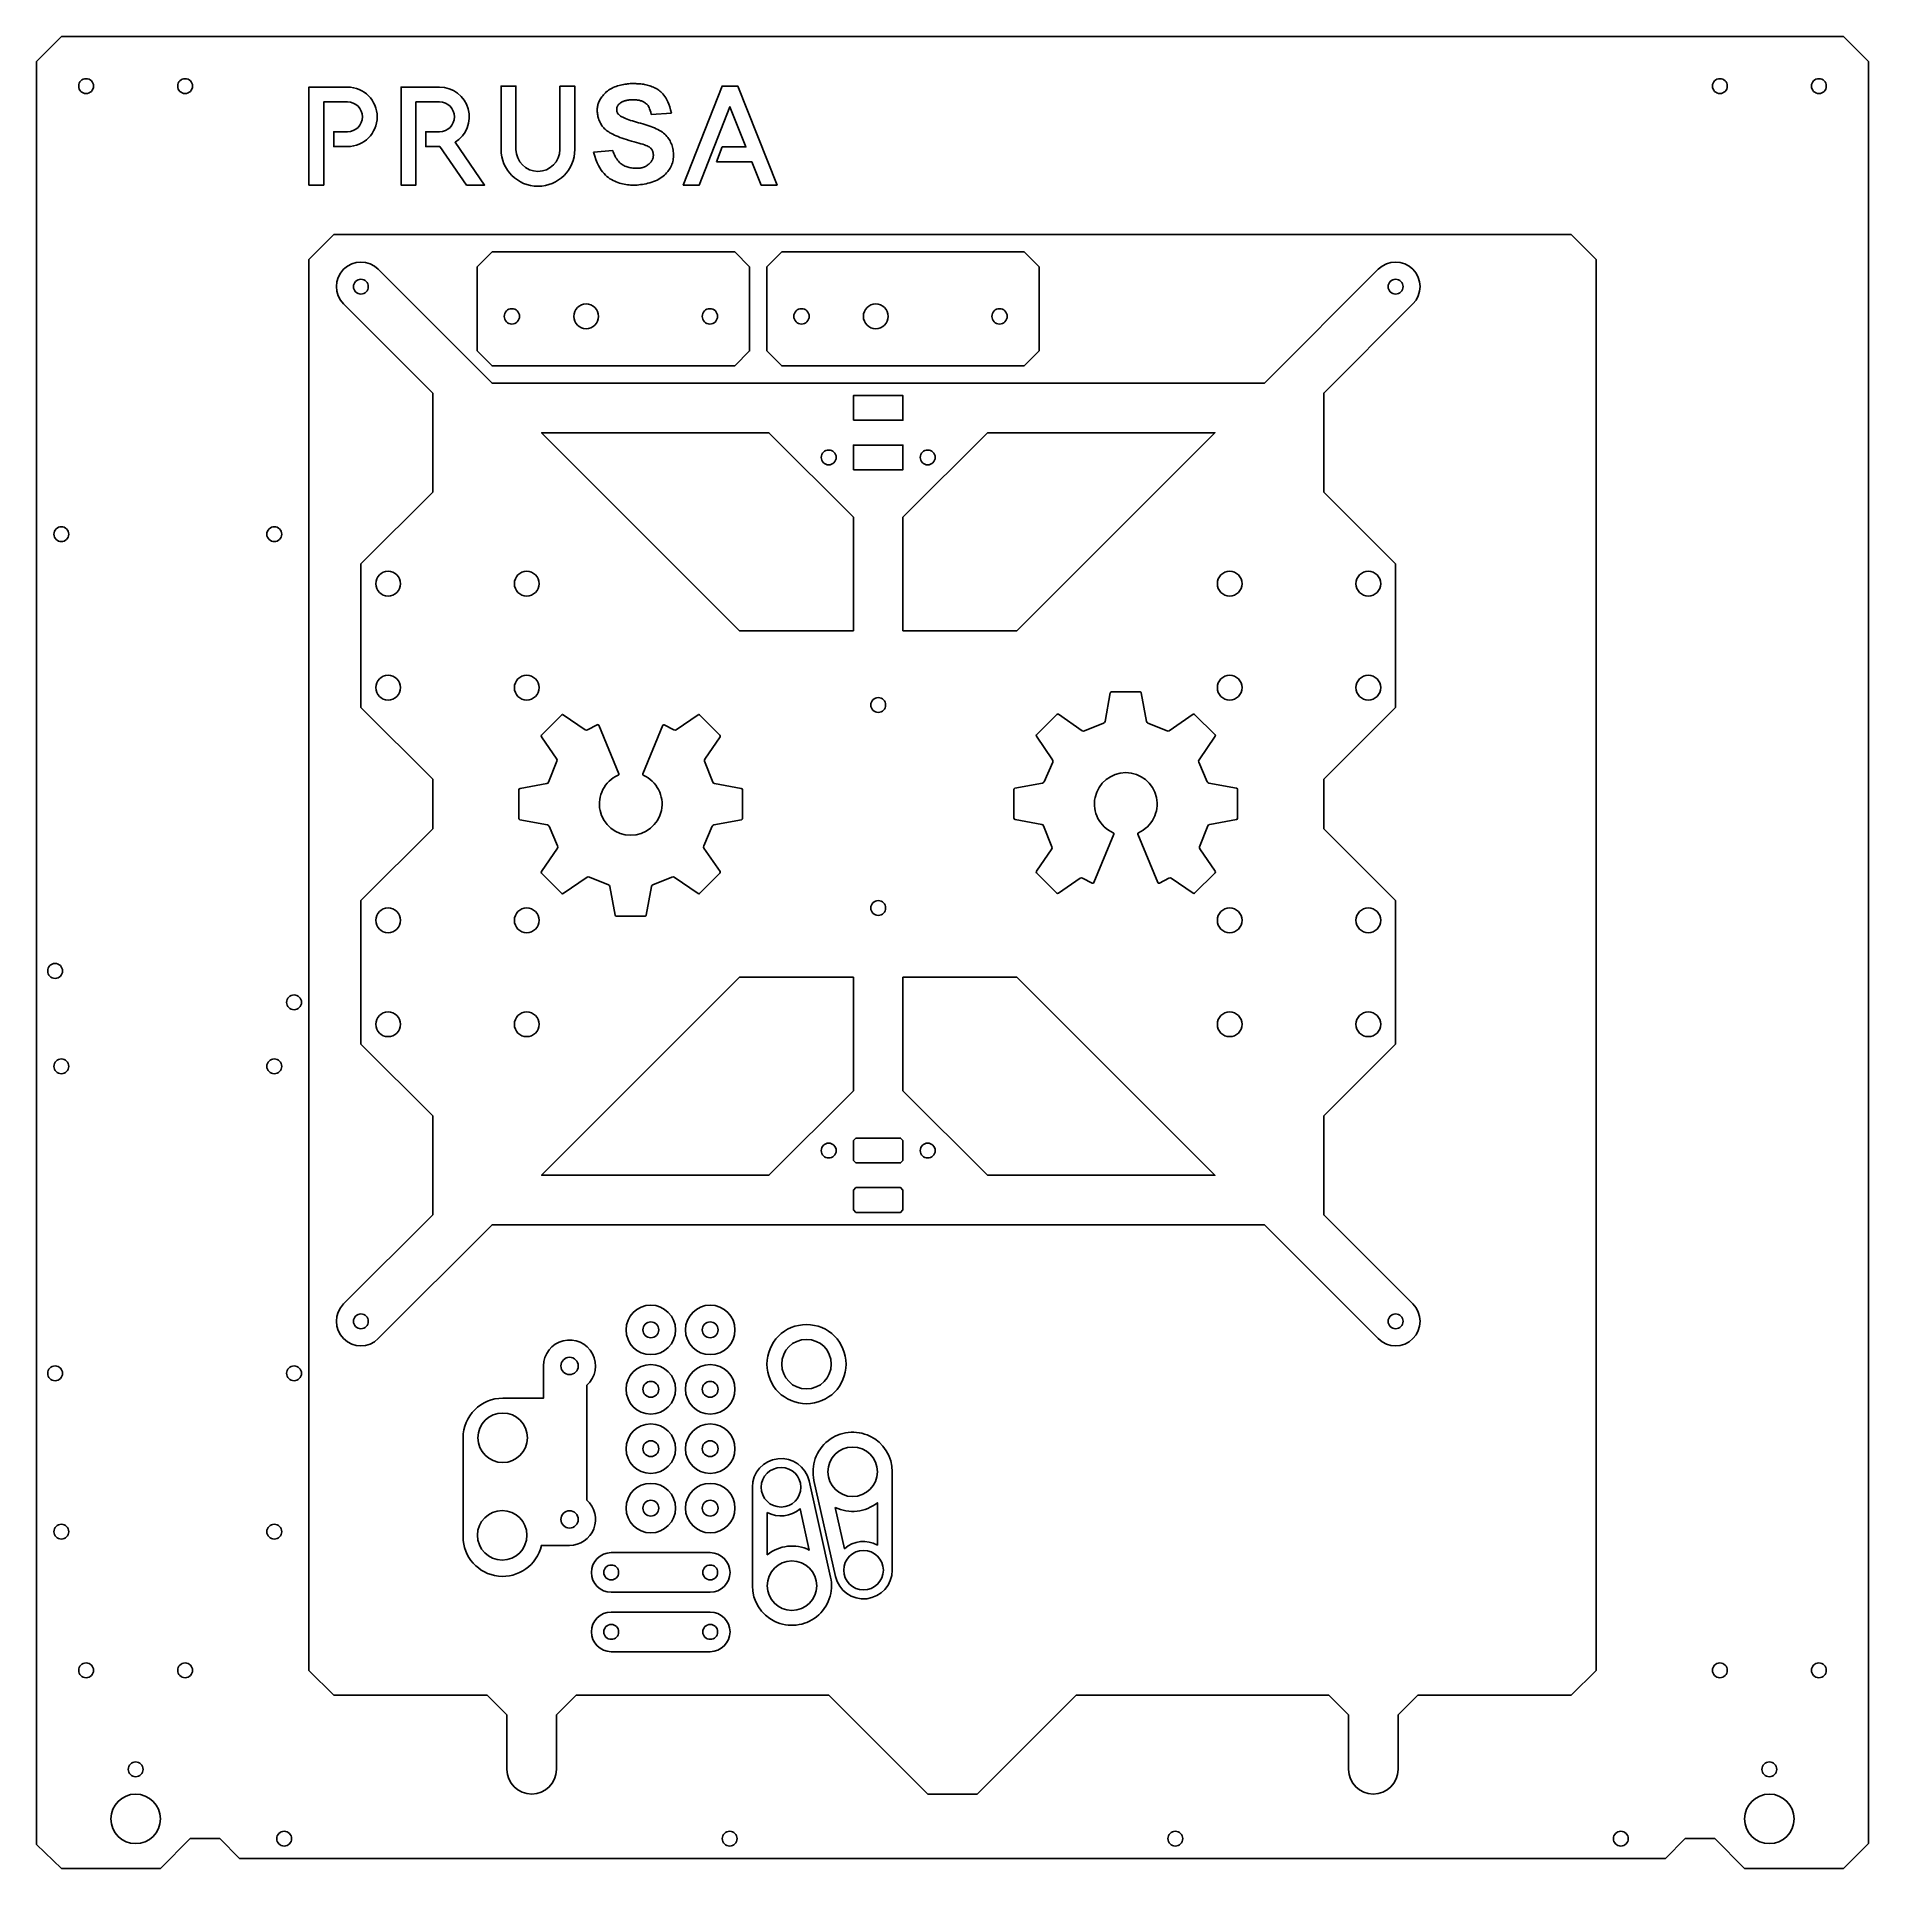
# Model space of a CAD drawing. Header units: inches. Extents: x 0 to 370, y 0 to 370.
import ezdxf

# ---------------------------------------------------------------- set-up
doc = ezdxf.new("R2010")
doc.units = ezdxf.units.IN
doc.header["$MEASUREMENT"] = 0
doc.layers.add('CUT', color=1, linetype='Continuous')

msp = doc.modelspace()

# ---------------------------------------------------------------- linework, layer by layer
at = {"layer": 'CUT'}
for p, q in [((124.15, 354.29), (128.21, 354.54)), ((116.39, 347.03), (112.48, 346.68))]:
    msp.add_line(p, q, dxfattribs=at)
for points in [[(329, 2), (333, 6), (339, 6), (345, 0), (365, 0), (370, 5), (370, 365), (365, 370), (5, 370), (0, 365), (0, 4.81), (5, 0), (25, 0), (31, 6), (37, 6), (41, 2)], [(137.31, 344.74), (138.49, 347.74), (143.26, 347.74), (140.05, 355.83), (133.84, 340), (130.62, 340), (138.46, 360), (141.62, 360), (149.56, 340), (146.34, 340), (144.45, 344.74)], [(141, 303.5), (92, 303.5), (89, 306.5), (89, 323.5), (92, 326.5), (141, 326.5), (144, 323.5), (144, 306.5)], [(199.5, 303.5), (150.5, 303.5), (147.5, 306.5), (147.5, 323.5), (150.5, 326.5), (199.5, 326.5), (202.5, 323.5), (202.5, 306.5)], [(165, 292.5), (165, 297.5), (175, 297.5), (175, 292.5)], [(165, 272.93), (165, 250), (142, 250), (102, 290), (147.93, 290)], [(198, 250), (175, 250), (175, 272.93), (192.07, 290), (238, 290)], [(165, 282.5), (165, 287.5), (175, 287.5), (175, 282.5)], [(165, 157.07), (165, 180), (142, 180), (102, 140), (147.93, 140)], [(198, 180), (175, 180), (175, 157.07), (192.07, 140), (238, 140)], [(165, 147), (165, 143), (165.5, 142.5), (174.5, 142.5), (175, 143), (175, 147), (174.5, 147.5), (165.5, 147.5)], [(165, 137), (165, 133), (165.5, 132.5), (174.5, 132.5), (175, 133), (175, 137), (174.5, 137.5), (165.5, 137.5)]]:
    msp.add_lwpolyline(points, close=True, dxfattribs=at)
for points in [[(55, 340), (55, 359.8), (62.8, 359.8, -1), (62.8, 347.8), (60, 347.8), (60, 350.8), (62.8, 350.8, 1), (62.8, 356.8), (58, 356.8), (58, 340)], [(81.47, 347.8, -0.002936), (81.4, 347.8), (78.6, 347.8), (78.6, 350.8), (81.4, 350.8, 1), (81.4, 356.8), (76.6, 356.8), (76.6, 340), (73.6, 340), (73.6, 359.8), (81.4, 359.8, -0.758573), (84.51, 348.67), (90.5, 340), (86.85, 340)], [(105.71, 360), (105.71, 347.22, -1), (96.82, 347.22), (96.82, 360), (93.82, 360), (93.82, 347.22, 1), (108.71, 347.22), (108.71, 360)], [(105, 20), (105, 31), (109, 35), (160, 35), (180, 15), (190, 15), (210, 35), (261, 35), (265, 31), (265, 20, 1), (275, 20), (275, 31), (279, 35), (310, 35), (315, 40), (315, 325), (310, 330), (60, 330), (55, 325), (55, 40), (60, 35), (91, 35), (95, 31), (95, 20, 1)], [(220, 237.65), (217.11, 237.65, 0.361314), (216.88, 237.46), (215.81, 231.68, -0.254892), (215.52, 231.33), (211.66, 229.75, -0.25268), (211.22, 229.8), (206.39, 233.11, 0.361295), (206.1, 233.09), (201.97, 228.96, 0.361295), (201.95, 228.67), (205.2, 223.93, -0.257058), (205.24, 223.48), (203.54, 219.5, -0.250515), (203.21, 219.22), (197.6, 218.18, 0.36135), (197.42, 217.9), (197.42, 212.12, 0.361277), (197.66, 211.89), (203.05, 210.88, -0.256976), (203.4, 210.6), (205.09, 206.36, -0.250566), (205.05, 205.92), (201.95, 201.41, 0.361304), (201.97, 201.12), (206.1, 196.99, 0.361317), (206.39, 196.96), (210.81, 199.99, -0.279991), (211.29, 200.02), (213.21, 199, 0.443232), (213.53, 199.11), (217.58, 208.91, 0.408221), (217.46, 209.2, -0.812272), (220, 221.33, -0.812272), (222.54, 209.2, 0.408221), (222.42, 208.91), (226.47, 199.11, 0.443232), (226.79, 199), (228.71, 200.02, -0.279991), (229.19, 199.99), (233.61, 196.96, 0.361317), (233.9, 196.99), (238.03, 201.12, 0.361304), (238.05, 201.41), (234.95, 205.92, -0.250566), (234.91, 206.36), (236.6, 210.6, -0.256976), (236.95, 210.88), (242.34, 211.89, 0.361277), (242.58, 212.12), (242.58, 217.9, 0.36135), (242.4, 218.18), (236.79, 219.22, -0.250515), (236.46, 219.5), (234.76, 223.48, -0.257058), (234.8, 223.93), (238.05, 228.67, 0.361295), (238.03, 228.96), (233.9, 233.09, 0.361295), (233.61, 233.11), (228.78, 229.8, -0.25268), (228.34, 229.75), (224.48, 231.33, -0.254892), (224.19, 231.68), (223.12, 237.46, 0.361314), (222.89, 237.65)], [(120, 192.35), (117.11, 192.35, -0.361314), (116.88, 192.54), (115.81, 198.32, 0.254892), (115.52, 198.67), (111.66, 200.25, 0.25268), (111.22, 200.2), (106.39, 196.89, -0.361295), (106.1, 196.91), (101.97, 201.04, -0.361295), (101.95, 201.33), (105.2, 206.07, 0.257058), (105.24, 206.52), (103.54, 210.5, 0.250515), (103.21, 210.78), (97.6, 211.82, -0.36135), (97.42, 212.1), (97.42, 217.88, -0.361277), (97.66, 218.11), (103.05, 219.12, 0.256976), (103.4, 219.4), (105.09, 223.64, 0.250566), (105.05, 224.08), (101.95, 228.59, -0.361304), (101.97, 228.88), (106.1, 233.01, -0.361317), (106.39, 233.04), (110.81, 230.01, 0.279991), (111.29, 229.98), (113.21, 231, -0.443232), (113.53, 230.89), (117.58, 221.09, -0.408221), (117.46, 220.8, 0.812272), (120, 208.67, 0.812272), (122.54, 220.8, -0.408221), (122.42, 221.09), (126.47, 230.89, -0.443232), (126.79, 231), (128.71, 229.98, 0.279991), (129.19, 230.01), (133.61, 233.04, -0.361317), (133.9, 233.01), (138.03, 228.88, -0.361304), (138.05, 228.59), (134.95, 224.08, 0.250566), (134.91, 223.64), (136.6, 219.4, 0.256976), (136.95, 219.12), (142.34, 218.11, -0.361277), (142.58, 217.88), (142.58, 212.1, -0.36135), (142.4, 211.82), (136.79, 210.78, 0.250515), (136.46, 210.5), (134.76, 206.52, 0.257058), (134.8, 206.07), (138.05, 201.33, -0.361295), (138.03, 201.04), (133.9, 196.91, -0.361295), (133.61, 196.89), (128.78, 200.2, 0.25268), (128.34, 200.25), (124.48, 198.67, 0.254892), (124.19, 198.32), (123.12, 192.54, -0.361314), (122.89, 192.35)], [(172.83, 80.11, 1.116777), (157.02, 78.36), (161.37, 58.96, 0.895434), (172.83, 60.23)], [(144.57, 57.1, 1.116777), (160.38, 58.85), (156.03, 78.25, 0.895434), (144.57, 76.98)], [(147.57, 71.9), (147.57, 63.35, -0.290213), (156.08, 64.29), (154.21, 72.64, -0.317037)], [(161.32, 72.92), (163.19, 64.57, -0.317037), (169.83, 65.31), (169.83, 73.86, -0.290213)], [(116.06, 55.77), (136.06, 55.77, 1), (136.06, 63.77), (116.06, 63.77, 1)], [(116.06, 43.77), (136.06, 43.77, 1), (136.06, 51.77), (116.06, 51.77, 1)]]:
    msp.add_lwpolyline(points, format="xyb", close=True, dxfattribs=at)
for points in [[(128.21, 354.54), (128.06, 355.24), (127.88, 355.85), (127.7, 356.39), (127.51, 356.85), (127.32, 357.26), (127.12, 357.61), (126.91, 357.92), (126.71, 358.19), (126.51, 358.43), (126.3, 358.65), (126.1, 358.84), (125.9, 359.01), (125.69, 359.17), (125.48, 359.31), (125.26, 359.44), (125.04, 359.56), (124.81, 359.67), (124.58, 359.78), (124.34, 359.88), (124.09, 359.98), (123.84, 360.07), (123.59, 360.14), (123.33, 360.22), (123.07, 360.28), (122.81, 360.33), (122.55, 360.37), (122.29, 360.41), (122.03, 360.44), (121.77, 360.46), (121.52, 360.48), (121.27, 360.49), (121.03, 360.51), (120.8, 360.51), (120.57, 360.52), (120.34, 360.52), (120.11, 360.52), (119.88, 360.51), (119.63, 360.49), (119.38, 360.46), (119.12, 360.43), (118.84, 360.39), (118.56, 360.33), (118.26, 360.27), (117.96, 360.2), (117.66, 360.12), (117.35, 360.03), (117.06, 359.94), (116.77, 359.83), (116.49, 359.71), (116.23, 359.59), (115.98, 359.46), (115.73, 359.31), (115.5, 359.16), (115.28, 359), (115.07, 358.83), (114.88, 358.64), (114.69, 358.45), (114.51, 358.25), (114.34, 358.05), (114.19, 357.84), (114.04, 357.63), (113.91, 357.42), (113.79, 357.21), (113.68, 357.01), (113.59, 356.82), (113.5, 356.63), (113.43, 356.45), (113.37, 356.26), (113.33, 356.08), (113.29, 355.89), (113.26, 355.7), (113.24, 355.5), (113.24, 355.29), (113.24, 355.07), (113.25, 354.84), (113.27, 354.61), (113.3, 354.37), (113.34, 354.14), (113.39, 353.9), (113.45, 353.66), (113.51, 353.43), (113.59, 353.2), (113.68, 352.98), (113.78, 352.76), (113.88, 352.54), (114, 352.33), (114.12, 352.13), (114.26, 351.94), (114.4, 351.75), (114.56, 351.57), (114.73, 351.4), (114.91, 351.23), (115.11, 351.06), (115.32, 350.9), (115.56, 350.74), (115.81, 350.58), (116.09, 350.43), (116.39, 350.27), (116.72, 350.11), (117.06, 349.95), (117.44, 349.8), (117.83, 349.64), (118.26, 349.49), (118.71, 349.34), (119.18, 349.19), (119.67, 349.05), (120.17, 348.91), (120.67, 348.77), (121.16, 348.63), (121.62, 348.5), (122.05, 348.38), (122.44, 348.26), (122.78, 348.14), (123.07, 348.03), (123.32, 347.93), (123.53, 347.82), (123.71, 347.72), (123.87, 347.61), (123.99, 347.5), (124.1, 347.4), (124.2, 347.28), (124.28, 347.17), (124.35, 347.05), (124.41, 346.92), (124.45, 346.79), (124.49, 346.67), (124.52, 346.53), (124.54, 346.4), (124.56, 346.26), (124.57, 346.12), (124.57, 345.98), (124.56, 345.84), (124.54, 345.7), (124.52, 345.55), (124.48, 345.41), (124.43, 345.27), (124.37, 345.13), (124.3, 345), (124.22, 344.86), (124.13, 344.73), (124.03, 344.6), (123.92, 344.48), (123.8, 344.36), (123.68, 344.25), (123.55, 344.14), (123.41, 344.04), (123.27, 343.94), (123.12, 343.85), (122.97, 343.77), (122.81, 343.7), (122.64, 343.63), (122.46, 343.57), (122.28, 343.52), (122.09, 343.48), (121.9, 343.45), (121.7, 343.43), (121.5, 343.41), (121.29, 343.4), (121.08, 343.4), (120.86, 343.41), (120.63, 343.43), (120.4, 343.45), (120.17, 343.49), (119.95, 343.53), (119.72, 343.58), (119.49, 343.63), (119.27, 343.7), (119.05, 343.78), (118.84, 343.86), (118.64, 343.95), (118.45, 344.06), (118.25, 344.18), (118.07, 344.32), (117.88, 344.47), (117.7, 344.64), (117.52, 344.84), (117.35, 345.05), (117.17, 345.29), (117.01, 345.54), (116.85, 345.82), (116.71, 346.1), (116.59, 346.4), (116.48, 346.71), (116.39, 347.03)], [(112.48, 346.68), (112.72, 345.87), (112.96, 345.16), (113.22, 344.53), (113.48, 343.98), (113.75, 343.49), (114.03, 343.06), (114.32, 342.69), (114.61, 342.35), (114.9, 342.05), (115.2, 341.77), (115.51, 341.53), (115.81, 341.31), (116.13, 341.11), (116.44, 340.94), (116.76, 340.78), (117.07, 340.65), (117.4, 340.52), (117.72, 340.41), (118.04, 340.32), (118.37, 340.24), (118.7, 340.17), (119.02, 340.12), (119.35, 340.07), (119.67, 340.04), (119.99, 340.01), (120.32, 340), (120.64, 340), (120.97, 340.01), (121.3, 340.02), (121.64, 340.05), (121.99, 340.1), (122.35, 340.15), (122.72, 340.21), (123.1, 340.28), (123.48, 340.37), (123.87, 340.47), (124.25, 340.59), (124.62, 340.71), (124.98, 340.86), (125.33, 341.02), (125.66, 341.19), (125.97, 341.38), (126.27, 341.59), (126.54, 341.8), (126.8, 342.03), (127.04, 342.25), (127.26, 342.49), (127.47, 342.73), (127.66, 342.96), (127.83, 343.21), (127.98, 343.45), (128.12, 343.7), (128.24, 343.95), (128.34, 344.21), (128.43, 344.47), (128.5, 344.75), (128.56, 345.03), (128.6, 345.32), (128.62, 345.62), (128.63, 345.92), (128.63, 346.22), (128.62, 346.52), (128.59, 346.81), (128.55, 347.1), (128.5, 347.38), (128.44, 347.66), (128.37, 347.92), (128.28, 348.18), (128.18, 348.44), (128.07, 348.69), (127.95, 348.93), (127.81, 349.17), (127.65, 349.41), (127.49, 349.64), (127.3, 349.86), (127.1, 350.08), (126.88, 350.3), (126.64, 350.5), (126.39, 350.7), (126.11, 350.89), (125.81, 351.07), (125.49, 351.24), (125.15, 351.4), (124.8, 351.56), (124.43, 351.7), (124.05, 351.85), (123.65, 351.98), (123.25, 352.12), (122.84, 352.24), (122.42, 352.37), (122, 352.49), (121.58, 352.61), (121.17, 352.73), (120.76, 352.85), (120.37, 352.97), (119.99, 353.09), (119.63, 353.21), (119.3, 353.33), (118.98, 353.45), (118.69, 353.58), (118.42, 353.7), (118.18, 353.83), (117.97, 353.95), (117.79, 354.07), (117.64, 354.19), (117.52, 354.31), (117.43, 354.42), (117.35, 354.54), (117.3, 354.65), (117.25, 354.76), (117.22, 354.87), (117.2, 354.97), (117.19, 355.08), (117.18, 355.18), (117.17, 355.28), (117.17, 355.38), (117.18, 355.47), (117.19, 355.57), (117.21, 355.66), (117.23, 355.75), (117.27, 355.84), (117.31, 355.93), (117.35, 356.02), (117.41, 356.11), (117.47, 356.19), (117.54, 356.27), (117.61, 356.35), (117.69, 356.43), (117.78, 356.5), (117.87, 356.58), (117.96, 356.64), (118.06, 356.71), (118.17, 356.77), (118.28, 356.82), (118.39, 356.88), (118.51, 356.93), (118.63, 356.97), (118.75, 357.01), (118.87, 357.05), (119, 357.09), (119.14, 357.12), (119.27, 357.15), (119.42, 357.17), (119.56, 357.19), (119.72, 357.21), (119.88, 357.23), (120.04, 357.24), (120.2, 357.25), (120.37, 357.25), (120.54, 357.25), (120.7, 357.25), (120.87, 357.24), (121.04, 357.23), (121.2, 357.22), (121.37, 357.2), (121.53, 357.17), (121.69, 357.14), (121.84, 357.1), (122, 357.06), (122.15, 357.01), (122.3, 356.95), (122.45, 356.89), (122.6, 356.82), (122.74, 356.74), (122.88, 356.65), (123.01, 356.55), (123.14, 356.45), (123.26, 356.33), (123.38, 356.2), (123.5, 356.06), (123.61, 355.89), (123.72, 355.68), (123.82, 355.42), (123.93, 355.11), (124.04, 354.74), (124.15, 354.29)]]:
    msp.add_lwpolyline(points, dxfattribs=at)
for points in [[(248, 300), (92, 300), (69, 323, 1), (62, 316), (80, 298), (80, 278), (65.5, 263.5), (65.5, 234.5), (80, 220), (80, 210), (65.5, 195.5), (65.5, 166.5), (80, 152), (80, 132), (62, 114, 1), (69, 107), (92, 130), (248, 130), (271, 107, 1), (278, 114), (260, 132), (260, 152), (274.5, 166.5), (274.5, 195.5), (260, 210), (260, 220), (274.5, 234.5), (274.5, 263.5), (260, 278), (260, 298), (278, 316, 1), (271, 323), (248, 300), (92, 300)], [(86.15, 66.99, 0.895757), (101.95, 65.23), (107.64, 65.23, 0.68845), (111.15, 74.39), (111.15, 97.57, 1.542544), (102.39, 101.48), (102.39, 94.98), (94.15, 94.98, 0.414214), (86.15, 86.98), (86.15, 66.98)]]:
    msp.add_lwpolyline(points, format="xyb", dxfattribs=at)
for centre, radius in [((10, 360), 1.5), ((30, 360), 1.5), ((340, 360), 1.5), ((360, 360), 1.5), ((65.5, 319.5), 1.5), ((274.5, 319.5), 1.5), ((96, 313.5), 1.55), ((111, 313.5), 2.5), ((136, 313.5), 1.55), ((154.5, 313.5), 1.55), ((169.5, 313.5), 2.5), ((194.5, 313.5), 1.55), ((160, 285), 1.5), ((180, 285), 1.5), ((180, 285), 1.5), ((5, 269.5), 1.5), ((48, 269.5), 1.5), ((71, 259.5), 2.5), ((99, 259.5), 2.5), ((241, 259.5), 2.5), ((269, 259.5), 2.5), ((71, 238.5), 2.5), ((99, 238.5), 2.5), ((241, 238.5), 2.5), ((269, 238.5), 2.5), ((170, 235), 1.5), ((71, 191.5), 2.5), ((99, 191.5), 2.5), ((170, 194), 1.5), ((241, 191.5), 2.5), ((269, 191.5), 2.5), ((3.74, 181.28), 1.5), ((52, 174.93), 1.5), ((71, 170.5), 2.5), ((99, 170.5), 2.5), ((241, 170.5), 2.5), ((269, 170.5), 2.5), ((5, 162), 1.5), ((48, 162), 1.5), ((160, 145), 1.5), ((180, 145), 1.5), ((180, 145), 1.5), ((65.5, 110.5), 1.5), ((124.06, 108.77), 5), ((136.06, 108.77), 5), ((274.5, 110.5), 1.5), ((124.06, 108.77), 1.6), ((136.06, 108.77), 1.6), ((155.51, 101.85), 8), ((155.51, 101.85), 5), ((3.74, 100), 1.5), ((52, 100), 1.5), ((107.64, 101.48), 1.75), ((124.06, 96.77), 5), ((136.06, 96.77), 5), ((124.06, 96.77), 1.6), ((136.06, 96.77), 1.6), ((94.15, 86.98), 5), ((124.06, 84.77), 5), ((136.06, 84.77), 5), ((124.06, 84.77), 1.6), ((136.06, 84.77), 1.6), ((164.83, 80.11), 5), ((124.06, 72.77), 5), ((136.06, 72.77), 5), ((150.37, 76.98), 4), ((124.06, 72.77), 1.6), ((136.06, 72.77), 1.6), ((94.04, 67.28), 5), ((107.64, 70.48), 1.75), ((5, 68), 1.5), ((48, 68), 1.5), ((167.03, 60.23), 4), ((116.06, 59.77), 1.5), ((136.06, 59.77), 1.5), ((136.06, 59.77), 1.5), ((152.57, 57.1), 5), ((116.06, 47.77), 1.5), ((136.06, 47.77), 1.5), ((136.06, 47.77), 1.5), ((10, 40), 1.5), ((30, 40), 1.5), ((340, 40), 1.5), ((360, 40), 1.5), ((20, 20), 1.5), ((350, 20), 1.5), ((20, 10), 5), ((350, 10), 5), ((50, 6), 1.5), ((140, 6), 1.5), ((230, 6), 1.5), ((320, 6), 1.5)]:
    msp.add_circle(centre, radius, dxfattribs=at)

doc.saveas('drawing.dxf')
